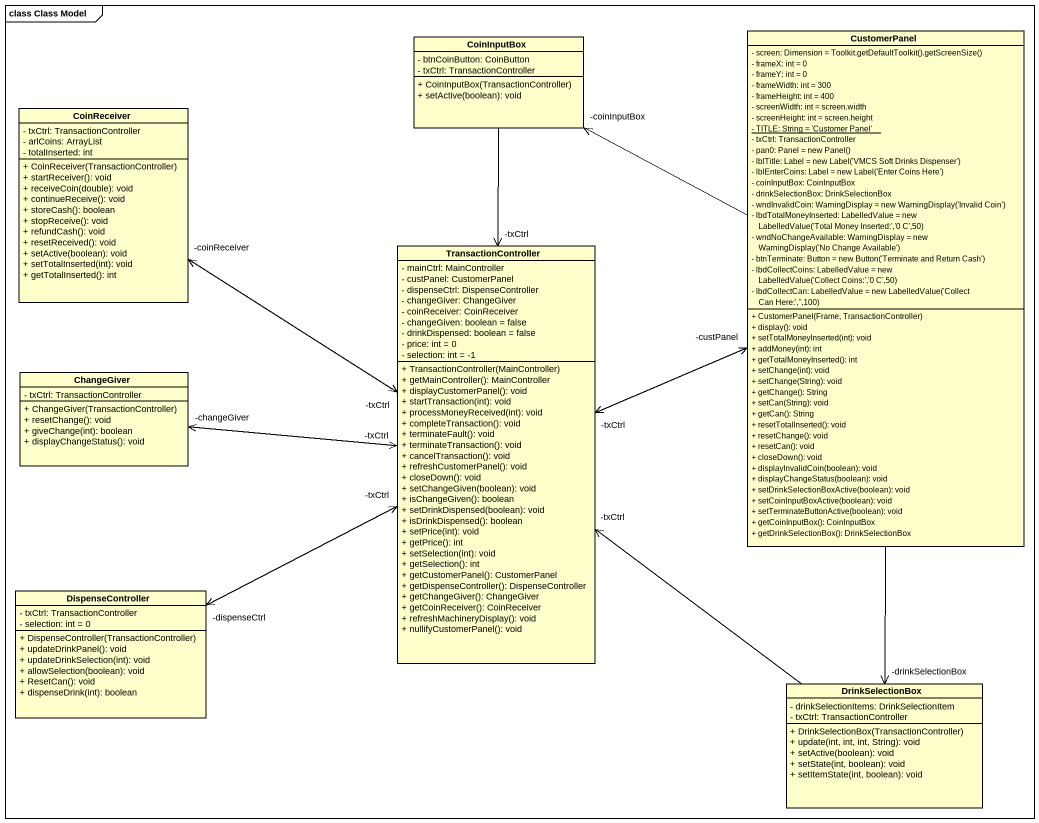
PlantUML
@startuml
mainframe class Class Model
hide circle
hide empty members
skinparam classAttributeIconSize 0
class CoinInputBox {
  - btnCoinButton: CoinButton
  - txCtrl: TransactionController
  + CoinInputBox(TransactionController)
  + setActive(boolean): void
}
class CustomerPanel {
  {field} - screen: Dimension = Toolkit.getDefaultToolkit().getScreenSize()
  - frameX: int = 0
  - frameY: int = 0
  - frameWidth: int = 300
  - frameHeight: int = 400
  - screenWidth: int = screen.width
  - screenHeight: int = screen.height
  {static} - TITLE: String = 'Customer Panel'
  - txCtrl: TransactionController
  {field} - pan0: Panel = new Panel()
  {field} - lblTitle: Label = new Label('VMCS Soft Drinks Dispenser')
  {field} - lblEnterCoins: Label = new Label('Enter Coins Here')
  - coinInputBox: CoinInputBox
  - drinkSelectionBox: DrinkSelectionBox
  {field} - wndInvalidCoin: WarningDisplay = new WarningDisplay('Invalid Coin')
  {field} - lbdTotalMoneyInserted: LabelledValue = new LabelledValue('Total Money Inserted:','0 C',50)
  {field} - wndNoChangeAvailable: WarningDisplay = new WarningDisplay('No Change Available')
  {field} - btnTerminate: Button = new Button('Terminate and Return Cash')
  {field} - lbdCollectCoins: LabelledValue = new LabelledValue('Collect Coins:','0 C',50)
  {field} - lbdCollectCan: LabelledValue = new LabelledValue('Collect Can Here:','',100)
  + CustomerPanel(Frame, TransactionController)
  + display(): void
  + setTotalMoneyInserted(int): void
  + addMoney(int): int
  + getTotalMoneyInserted(): int
  + setChange(int): void
  + setChange(String): void
  + getChange(): String
  + setCan(String): void
  + getCan(): String
  + resetTotalInserted(): void
  + resetChange(): void
  + resetCan(): void
  + closeDown(): void
  + displayInvalidCoin(boolean): void
  + displayChangeStatus(boolean): void
  + setDrinkSelectionBoxActive(boolean): void
  + setCoinInputBoxActive(boolean): void
  + setTerminateButtonActive(boolean): void
  + getCoinInputBox(): CoinInputBox
  + getDrinkSelectionBox(): DrinkSelectionBox
}
class CoinReceiver {
  - txCtrl: TransactionController
  - arlCoins: ArrayList
  - totalInserted: int
  + CoinReceiver(TransactionController)
  + startReceiver(): void
  + receiveCoin(double): void
  + continueReceive(): void
  + storeCash(): boolean
  + stopReceive(): void
  + refundCash(): void
  + resetReceived(): void
  + setActive(boolean): void
  + setTotalInserted(int): void
  + getTotalInserted(): int
}
class TransactionController {
  - mainCtrl: MainController
  - custPanel: CustomerPanel
  - dispenseCtrl: DispenseController
  - changeGiver: ChangeGiver
  - coinReceiver: CoinReceiver
  - changeGiven: boolean = false
  - drinkDispensed: boolean = false
  - price: int = 0
  - selection: int = -1
  + TransactionController(MainController)
  + getMainController(): MainController
  + displayCustomerPanel(): void
  + startTransaction(int): void
  + processMoneyReceived(int): void
  + completeTransaction(): void
  + terminateFault(): void
  + terminateTransaction(): void
  + cancelTransaction(): void
  + refreshCustomerPanel(): void
  + closeDown(): void
  + setChangeGiven(boolean): void
  + isChangeGiven(): boolean
  + setDrinkDispensed(boolean): void
  + isDrinkDispensed(): boolean
  + setPrice(int): void
  + getPrice(): int
  + setSelection(int): void
  + getSelection(): int
  + getCustomerPanel(): CustomerPanel
  + getDispenseController(): DispenseController
  + getChangeGiver(): ChangeGiver
  + getCoinReceiver(): CoinReceiver
  + refreshMachineryDisplay(): void
  + nullifyCustomerPanel(): void
}
class ChangeGiver {
  - txCtrl: TransactionController
  + ChangeGiver(TransactionController)
  + resetChange(): void
  + giveChange(int): boolean
  + displayChangeStatus(): void
}
class DispenseController {
  - txCtrl: TransactionController
  - selection: int = 0
  + DispenseController(TransactionController)
  + updateDrinkPanel(): void
  + updateDrinkSelection(int): void
  + allowSelection(boolean): void
  + ResetCan(): void
  + dispenseDrink(int): boolean
}
class DrinkSelectionBox {
  - drinkSelectionItems: DrinkSelectionItem
  - txCtrl: TransactionController
  + DrinkSelectionBox(TransactionController)
  + update(int, int, int, String): void
  + setActive(boolean): void
  + setState(int, boolean): void
  + setItemState(int, boolean): void
}
CoinInputBox --> "-txCtrl" TransactionController
CustomerPanel -left-> "-coinInputBox" CoinInputBox
CustomerPanel -left-> "-txCtrl" TransactionController
CustomerPanel --> "-drinkSelectionBox" DrinkSelectionBox
CoinReceiver --> "-txCtrl" TransactionController
TransactionController -right-> "-custPanel" CustomerPanel
TransactionController -up-> "-coinReceiver" CoinReceiver
TransactionController -left-> "-changeGiver" ChangeGiver
TransactionController -left-> "-dispenseCtrl" DispenseController
ChangeGiver -right-> "-txCtrl" TransactionController
DispenseController -right-> "-txCtrl" TransactionController
DrinkSelectionBox -up-> "-txCtrl" TransactionController
@enduml
